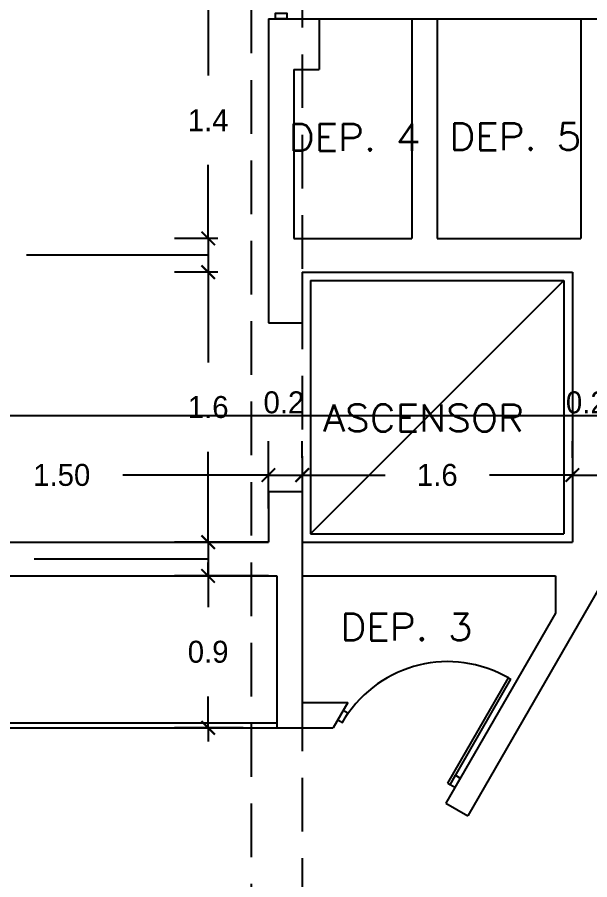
# Model space of a CAD drawing. Header units: millimetres. Extents: x 223 to 336, y 70 to 137.
# Drawn here: x 308.54 to 311.93, y 101.71 to 106.82 of the extents above; entities that cross this region are included whole.
import ezdxf

# ---------------------------------------------------------------- set-up
doc = ezdxf.new("R2010")
doc.units = ezdxf.units.MM
doc.linetypes.add('DASHED2', pattern=[9.525, 6.35, -3.175])
doc.linetypes.add('HIDDEN', pattern=[9.525, 6.35, -3.175])
doc.layers.add('COTAS', color=3, linetype='Continuous', lineweight=9)
for name, color, linetype in [('MUROS', 5, 'Continuous'), ('pisos', 8, 'Continuous'), ('PROYECCIONES', 6, 'HIDDEN'), ('PUERTAS', 2, 'Continuous'), ('TEXTOS', 4, 'Continuous')]:
    doc.layers.add(name, color=color, linetype=linetype)
doc.layers.add('VENTANAS', color=250, linetype='Continuous', plot=False)
doc.styles.add('ROMANS', font='romans.shx', dxfattribs={"height": 0.05})
doc.dimstyles.new('ISO-25', dxfattribs={"dimtxt": 0.13, "dimasz": 0.08, "dimexe": 0.2, "dimexo": 0.2, "dimgap": 0.2, "dimtad": 0, "dimtih": 1, "dimtoh": 1, "dimdec": 3, "dimdsep": 46, "dimtxsty": 'Standard', "dimblk": 'ARCHTICK', "dimcen": 3, "dimadec": 0, "dimazin": 0, "dimtfac": 1, "dimtdec": 3, "dimtmove": 0, "dimatfit": 3, "dimldrblk": 'ARCHTICK', "dimfxl": 1, "dimarcsym": 0})

# ---------------------------------------------------------------- blocks, each defined once
blk = doc.blocks.new('_ARCHTICK')
at = {"color": 0, "linetype": 'ByBlock', "const_width": 0.15}
blk.add_lwpolyline([(-0.5, -0.5), (0.5, 0.5)], dxfattribs=at)
blk = doc.blocks.new('*D116')
at = {"layer": 'COTAS', "color": 0, "lineweight": -2, "ltscale": 0.05, "transparency": 16777216}
for p, q in [((307.5783, 103.9142), (307.5783, 104.3119)), ((310.0267, 103.9142), (310.0267, 104.3119)), ((307.5783, 104.1119), (308.44, 104.1119)), ((310.0267, 104.1119), (309.165, 104.1119))]:
    blk.add_line(p, q, dxfattribs=at)
at = {"layer": 'Defpoints', "color": 0, "ltscale": 0.05, "transparency": 16777216}
for p in [(310.0267, 104.1119), (307.5783, 103.7142), (310.0267, 103.7142)]:
    blk.add_point(p, dxfattribs=at)
at = {"layer": 'COTAS', "color": 0, "lineweight": -2, "ltscale": 0.05, "transparency": 16777216, "xscale": 0.08, "yscale": 0.08, "zscale": 0.08, "rotation": 180}
blk.add_blockref('_ARCHTICK', (307.5783, 104.1119), dxfattribs=at)
at = {"layer": 'COTAS', "color": 0, "lineweight": -2, "ltscale": 0.05, "transparency": 16777216, "xscale": 0.08, "yscale": 0.08, "zscale": 0.08}
blk.add_blockref('_ARCHTICK', (310.0267, 104.1119), dxfattribs=at)
at = {"layer": 'COTAS', "color": 0, "ltscale": 0.05, "transparency": 16777216, "insert": (308.8025, 104.1119), "char_height": 0.13, "attachment_point": 5}
blk.add_mtext('1.50', dxfattribs=at)
blk = doc.blocks.new('*D117')
at = {"layer": 'COTAS', "color": 0, "lineweight": -2, "ltscale": 0.05, "transparency": 16777216}
for p, q in [((310.0267, 103.9142), (310.0267, 104.3119)), ((310.2267, 104.2142), (310.2267, 104.3119)), ((310.0267, 104.1119), (309.9467, 104.1119)), ((310.0267, 104.1119), (310.2267, 104.1119)), ((310.2267, 104.1119), (310.3067, 104.1119))]:
    blk.add_line(p, q, dxfattribs=at)
at = {"layer": 'Defpoints', "color": 0, "ltscale": 0.05, "transparency": 16777216}
for p in [(310.2267, 104.1119), (310.2267, 104.0142), (310.0267, 103.7142)]:
    blk.add_point(p, dxfattribs=at)
at = {"layer": 'COTAS', "color": 0, "lineweight": -2, "ltscale": 0.05, "transparency": 16777216, "xscale": 0.08, "yscale": 0.08, "zscale": 0.08}
blk.add_blockref('_ARCHTICK', (310.0267, 104.1119), dxfattribs=at)
at = {"layer": 'COTAS', "color": 0, "lineweight": -2, "ltscale": 0.05, "transparency": 16777216, "xscale": 0.08, "yscale": 0.08, "zscale": 0.08, "rotation": 180}
blk.add_blockref('_ARCHTICK', (310.2267, 104.1119), dxfattribs=at)
at = {"layer": 'COTAS', "color": 0, "ltscale": 0.05, "transparency": 16777216, "insert": (310.1182, 104.5419), "char_height": 0.13, "attachment_point": 5}
blk.add_mtext('0.2', dxfattribs=at)
blk = doc.blocks.new('*D118')
at = {"layer": 'COTAS', "color": 0, "lineweight": -2, "ltscale": 0.05, "transparency": 16777216}
for p, q in [((310.2267, 104.2142), (310.2267, 104.3119)), ((311.8267, 104.2142), (311.8267, 104.3119)), ((310.2267, 104.1119), (310.7183, 104.1119)), ((311.8267, 104.1119), (311.335, 104.1119))]:
    blk.add_line(p, q, dxfattribs=at)
at = {"layer": 'Defpoints', "color": 0, "ltscale": 0.05, "transparency": 16777216}
for p in [(311.8267, 104.1119), (310.2267, 104.0142), (311.8267, 104.0142)]:
    blk.add_point(p, dxfattribs=at)
at = {"layer": 'COTAS', "color": 0, "lineweight": -2, "ltscale": 0.05, "transparency": 16777216, "xscale": 0.08, "yscale": 0.08, "zscale": 0.08, "rotation": 180}
blk.add_blockref('_ARCHTICK', (310.2267, 104.1119), dxfattribs=at)
at = {"layer": 'COTAS', "color": 0, "lineweight": -2, "ltscale": 0.05, "transparency": 16777216, "xscale": 0.08, "yscale": 0.08, "zscale": 0.08}
blk.add_blockref('_ARCHTICK', (311.8267, 104.1119), dxfattribs=at)
at = {"layer": 'COTAS', "color": 0, "ltscale": 0.05, "transparency": 16777216, "insert": (311.0267, 104.1119), "char_height": 0.13, "attachment_point": 5}
blk.add_mtext('1.6', dxfattribs=at)
blk = doc.blocks.new('*D119')
at = {"layer": 'COTAS', "color": 0, "lineweight": -2, "ltscale": 0.05, "transparency": 16777216}
for p, q in [((311.8267, 104.2142), (311.8267, 104.3119)), ((312.0267, 104.2142), (312.0267, 104.3119)), ((311.8267, 104.1119), (311.7467, 104.1119)), ((311.8267, 104.1119), (312.0267, 104.1119)), ((312.0267, 104.1119), (312.1067, 104.1119))]:
    blk.add_line(p, q, dxfattribs=at)
at = {"layer": 'Defpoints', "color": 0, "ltscale": 0.05, "transparency": 16777216}
for p in [(312.0267, 104.1119), (311.8267, 104.0142), (312.0267, 104.0142)]:
    blk.add_point(p, dxfattribs=at)
at = {"layer": 'COTAS', "color": 0, "lineweight": -2, "ltscale": 0.05, "transparency": 16777216, "xscale": 0.08, "yscale": 0.08, "zscale": 0.08}
blk.add_blockref('_ARCHTICK', (311.8267, 104.1119), dxfattribs=at)
at = {"layer": 'COTAS', "color": 0, "lineweight": -2, "ltscale": 0.05, "transparency": 16777216, "xscale": 0.08, "yscale": 0.08, "zscale": 0.08, "rotation": 180}
blk.add_blockref('_ARCHTICK', (312.0267, 104.1119), dxfattribs=at)
at = {"layer": 'COTAS', "color": 0, "ltscale": 0.05, "transparency": 16777216, "insert": (311.9092, 104.5419), "char_height": 0.13, "attachment_point": 5}
blk.add_mtext('0.2', dxfattribs=at)
blk = doc.blocks.new('*D126')
at = {"layer": 'COTAS', "color": 0, "lineweight": -2, "ltscale": 0.05, "transparency": 16777216}
for p, q in [((309.8267, 106.9142), (309.4696, 106.9142)), ((309.6696, 106.9142), (309.6696, 106.4792)), ((309.6696, 105.5142), (309.6696, 105.9492)), ((309.7267, 105.5142), (309.4696, 105.5142))]:
    blk.add_line(p, q, dxfattribs=at)
at = {"layer": 'Defpoints', "color": 0, "ltscale": 0.05, "transparency": 16777216}
for p in [(310.0267, 106.9142), (309.6696, 105.5142), (309.9267, 105.5142)]:
    blk.add_point(p, dxfattribs=at)
at = {"layer": 'COTAS', "color": 0, "lineweight": -2, "ltscale": 0.05, "transparency": 16777216, "xscale": 0.08, "yscale": 0.08, "zscale": 0.08}
for p, rotation in [((309.6696, 106.9142), 90), ((309.6696, 105.5142), 270)]:
    blk.add_blockref('_ARCHTICK', p, dxfattribs=dict(at, rotation=rotation))
at = {"layer": 'COTAS', "color": 0, "ltscale": 0.05, "transparency": 16777216, "insert": (309.6696, 106.2142), "char_height": 0.13, "attachment_point": 5}
blk.add_mtext('1.4', dxfattribs=at)
blk = doc.blocks.new('*D127')
at = {"layer": 'COTAS', "color": 0, "lineweight": -2, "ltscale": 0.05, "transparency": 16777216}
for p, q in [((309.6696, 105.5142), (309.6696, 105.5942)), ((309.7267, 105.5142), (309.4696, 105.5142)), ((309.6696, 105.5142), (309.6696, 105.3142)), ((309.6696, 105.5142), (309.6696, 105.3142)), ((308.9938, 105.4142), (308.5938, 105.4142)), ((309.6696, 105.4142), (308.9938, 105.4142)), ((309.7267, 105.3142), (309.4696, 105.3142)), ((309.6696, 105.3142), (309.6696, 105.2342))]:
    blk.add_line(p, q, dxfattribs=at)
at = {"layer": 'Defpoints', "color": 0, "ltscale": 0.05, "transparency": 16777216}
for p in [(309.9267, 105.5142), (309.6696, 105.3142), (309.9267, 105.3142)]:
    blk.add_point(p, dxfattribs=at)
at = {"layer": 'COTAS', "color": 0, "lineweight": -2, "ltscale": 0.05, "transparency": 16777216, "xscale": 0.08, "yscale": 0.08, "zscale": 0.08}
for p, rotation in [((309.6696, 105.5142), 270), ((309.6696, 105.3142), 90)]:
    blk.add_blockref('_ARCHTICK', p, dxfattribs=dict(at, rotation=rotation))
at = {"layer": 'COTAS', "color": 0, "ltscale": 0.05, "transparency": 16777216, "insert": (308.2746, 105.4142), "char_height": 0.13, "attachment_point": 5}
blk.add_mtext('0.2', dxfattribs=at)
blk = doc.blocks.new('*D128')
at = {"layer": 'COTAS', "color": 0, "lineweight": -2, "ltscale": 0.05, "transparency": 16777216}
for p, q in [((309.7267, 105.3142), (309.4696, 105.3142)), ((309.6696, 105.3142), (309.6696, 104.7792)), ((309.6696, 103.7142), (309.6696, 104.2492)), ((310.0267, 103.7142), (309.4696, 103.7142))]:
    blk.add_line(p, q, dxfattribs=at)
at = {"layer": 'Defpoints', "color": 0, "ltscale": 0.05, "transparency": 16777216}
for p in [(309.9267, 105.3142), (309.6696, 103.7142), (310.2267, 103.7142)]:
    blk.add_point(p, dxfattribs=at)
at = {"layer": 'COTAS', "color": 0, "lineweight": -2, "ltscale": 0.05, "transparency": 16777216, "xscale": 0.08, "yscale": 0.08, "zscale": 0.08}
for p, rotation in [((309.6696, 105.3142), 90), ((309.6696, 103.7142), 270)]:
    blk.add_blockref('_ARCHTICK', p, dxfattribs=dict(at, rotation=rotation))
at = {"layer": 'COTAS', "color": 0, "ltscale": 0.05, "transparency": 16777216, "insert": (309.6696, 104.5142), "char_height": 0.13, "attachment_point": 5}
blk.add_mtext('1.6', dxfattribs=at)
blk = doc.blocks.new('*D129')
at = {"layer": 'COTAS', "color": 0, "lineweight": -2, "ltscale": 0.05, "transparency": 16777216}
for p, q in [((309.6696, 103.7142), (309.6696, 103.7942)), ((310.0267, 103.7142), (309.4696, 103.7142)), ((309.6696, 103.7142), (309.6696, 103.5142)), ((309.6696, 103.7142), (309.6696, 103.5142)), ((309.0389, 103.6142), (308.6389, 103.6142)), ((309.6696, 103.6142), (309.0389, 103.6142)), ((310.0267, 103.5142), (309.4696, 103.5142)), ((309.6696, 103.5142), (309.6696, 103.4342))]:
    blk.add_line(p, q, dxfattribs=at)
at = {"layer": 'Defpoints', "color": 0, "ltscale": 0.05, "transparency": 16777216}
for p in [(310.2267, 103.7142), (309.6696, 103.5142), (310.2267, 103.5142)]:
    blk.add_point(p, dxfattribs=at)
at = {"layer": 'COTAS', "color": 0, "lineweight": -2, "ltscale": 0.05, "transparency": 16777216, "xscale": 0.08, "yscale": 0.08, "zscale": 0.08}
for p, rotation in [((309.6696, 103.7142), 270), ((309.6696, 103.5142), 90)]:
    blk.add_blockref('_ARCHTICK', p, dxfattribs=dict(at, rotation=rotation))
at = {"layer": 'COTAS', "color": 0, "ltscale": 0.05, "transparency": 16777216, "insert": (308.3197, 103.6142), "char_height": 0.13, "attachment_point": 5}
blk.add_mtext('0.2', dxfattribs=at)
blk = doc.blocks.new('*D130')
at = {"layer": 'COTAS', "color": 0, "lineweight": -2, "ltscale": 0.05, "transparency": 16777216}
for p, q in [((309.6696, 103.5142), (309.6696, 103.5942)), ((310.0267, 103.5142), (309.4696, 103.5142)), ((309.6696, 103.5142), (309.6696, 103.3292)), ((309.6696, 102.6142), (309.6696, 102.7992)), ((309.8767, 102.6142), (309.4696, 102.6142)), ((309.6696, 102.6142), (309.6696, 102.5342))]:
    blk.add_line(p, q, dxfattribs=at)
at = {"layer": 'Defpoints', "color": 0, "ltscale": 0.05, "transparency": 16777216}
for p in [(310.2267, 103.5142), (309.6696, 102.6142), (310.0767, 102.6142)]:
    blk.add_point(p, dxfattribs=at)
at = {"layer": 'COTAS', "color": 0, "lineweight": -2, "ltscale": 0.05, "transparency": 16777216, "xscale": 0.08, "yscale": 0.08, "zscale": 0.08}
for p, rotation in [((309.6696, 103.5142), 270), ((309.6696, 102.6142), 90)]:
    blk.add_blockref('_ARCHTICK', p, dxfattribs=dict(at, rotation=rotation))
at = {"layer": 'COTAS', "color": 0, "ltscale": 0.05, "transparency": 16777216, "insert": (309.6696, 103.0642), "char_height": 0.13, "attachment_point": 5}
blk.add_mtext('0.9', dxfattribs=at)

msp = doc.modelspace()

# ---------------------------------------------------------------- linework, layer by layer
at = {"layer": 'MUROS'}
for p, q in [((310.02665, 106.8142), (310.02665, 105.0142)), ((310.02665, 106.8142), (310.32665, 106.8142)), ((310.32665, 106.8142), (310.32665, 106.5142)), ((310.87665, 106.8142), (310.87665, 105.5142)), ((310.87665, 106.8142), (311.02665, 106.8142)), ((311.02665, 106.8142), (311.02665, 105.5142)), ((311.87665, 106.8142), (311.87665, 105.5142)), ((311.87665, 106.8142), (312.02665, 106.8142)), ((310.17665, 106.5142), (310.17665, 105.5142)), ((310.17665, 106.5142), (310.32665, 106.5142)), ((310.17665, 105.5142), (310.87665, 105.5142)), ((311.02665, 105.5142), (311.87665, 105.5142)), ((310.22665, 105.3142), (311.82665, 105.3142)), ((310.22665, 105.3142), (310.22665, 105.0142)), ((311.82665, 105.3142), (311.82665, 103.7142)), ((310.02665, 105.0142), (310.22665, 105.0142)), ((310.02665, 104.0142), (310.22665, 104.0142)), ((310.02665, 104.0142), (310.02665, 103.7142)), ((310.22665, 104.0142), (310.22665, 103.7142)), ((308.42665, 103.7142), (310.02665, 103.7142)), ((310.22665, 103.7142), (311.82665, 103.7142)), ((308.42665, 103.5142), (310.07665, 103.5142)), ((310.07665, 103.5142), (310.07665, 102.6142)), ((310.22665, 103.5142), (311.72665, 103.5142)), ((312.02665, 103.5142), (311.20656, 102.09376)), ((311.72665, 103.5142), (311.72665, 103.29459)), ((311.72665, 103.29459), (311.07665, 102.16876)), ((310.22665, 102.7642), (310.49667, 102.7642)), ((310.49667, 102.7642), (310.41007, 102.6142)), ((310.07665, 102.6142), (310.41007, 102.6142)), ((311.07665, 102.16876), (311.20656, 102.09376))]:
    msp.add_line(p, q, dxfattribs=at)
at = {"layer": 'MUROS', "ltscale": 0.05}
msp.add_line((310.22665, 103.5142), (310.22665, 102.7642), dxfattribs=at)
at = {"layer": 'pisos'}
for p, q in [((310.32665, 106.8142), (310.87665, 106.8142)), ((311.02665, 106.8142), (311.87665, 106.8142)), ((310.27665, 105.2642), (311.77665, 105.2642)), ((311.77665, 105.2642), (311.77665, 103.7642)), ((310.27665, 103.7642), (311.77665, 103.7642))]:
    msp.add_line(p, q, dxfattribs=at)
at = {"layer": 'pisos', "ltscale": 0.05}
for p in [(310.27665, 105.2642), (311.77665, 105.2642)]:
    msp.add_line(p, (310.27665, 103.7642), dxfattribs=at)
at = {"layer": 'pisos', "color": 6, "ltscale": 0.05}
msp.add_line((304.07665, 104.46423), (322.38489, 104.46423), dxfattribs=at)
at = {"layer": 'PROYECCIONES', "linetype": 'DASHED2', "ltscale": 0.05}
for p, q in [((309.92665, 98.5142), (309.92665, 110.4142)), ((310.22665, 110.4142), (310.22665, 98.5142))]:
    msp.add_line(p, q, dxfattribs=at)
at = {"layer": 'PUERTAS', "color": 1}
for p, q in [((311.08862, 102.28549), (311.44898, 102.90965)), ((311.10248, 102.27749), (311.46284, 102.90165)), ((311.44898, 102.90965), (311.46284, 102.90165)), ((311.10248, 102.27749), (311.08862, 102.28549))]:
    msp.add_line(p, q, dxfattribs=at)
for points in [[(310.06765, 106.8142), (310.06765, 106.8482), (310.13565, 106.8482), (310.13565, 106.8142)], [(310.43737, 102.66149), (310.46509, 102.64549), (310.49709, 102.70092), (310.46937, 102.71692)], [(311.13019, 102.26149), (311.10248, 102.27749), (311.13448, 102.33292), (311.16219, 102.31692)]]:
    msp.add_lwpolyline(points, close=True, dxfattribs=at)
at = {"layer": 'PUERTAS'}
msp.add_arc((311.08862, 102.28549), 0.72071, 60, 147.4552, dxfattribs=at)
at = {"layer": 'VENTANAS', "ltscale": 0.05}
for p, q in [((307.50165, 102.6442), (310.07665, 102.6442)), ((307.50165, 102.6142), (310.07665, 102.6142))]:
    msp.add_line(p, q, dxfattribs=at)

# ---------------------------------------------------------------- texts
at = {"layer": 'TEXTOS', "style": 'ROMANS', "width": 1.065916}
for s, p in [('DEP. 4', (310.14539, 106.0321)), ('DEP. 5', (311.09751, 106.03705)), ('ASCENSOR', (310.34855, 104.36941)), ('DEP. 3', (310.45259, 103.13137))]:
    msp.add_text(s, height=0.16, dxfattribs=at).set_placement(p)

# ---------------------------------------------------------------- dimensions: what is measured, and where the dimension line sits
at = {"layer": 'COTAS', "ltscale": 0.05}
for base, p1, p2, picture, middle in [((309.66956, 105.5142), (310.02665, 106.9142), (309.92665, 105.5142), '*D126', (309.66956, 106.2142)), ((309.66956, 103.7142), (309.92665, 105.3142), (310.22665, 103.7142), '*D128', (309.66956, 104.5142)), ((309.66956, 102.6142), (310.22665, 103.5142), (310.07665, 102.6142), '*D130', (309.66956, 103.0642))]:
    dim = msp.add_linear_dim(base=base, p1=p1, p2=p2, angle=90, dimstyle='ISO-25', override={"dimscale": 1, "dimtmove": 1}, dxfattribs=at)
    dim.commit()
    dim.dimension.update_dxf_attribs({"geometry": picture, "text_midpoint": middle})
for base, p1, p2, picture, middle in [((309.66956, 105.3142), (309.92665, 105.5142), (309.92665, 105.3142), '*D127', (308.39379, 105.4142)), ((309.66956, 103.5142), (310.22665, 103.7142), (310.22665, 103.5142), '*D129', (308.43885, 103.6142))]:
    dim = msp.add_linear_dim(base=base, p1=p1, p2=p2, angle=90, dimstyle='ISO-25', override={"dimscale": 1, "dimtmove": 1}, dxfattribs=at)
    dim.commit()
    dim.dimension.update_dxf_attribs({"geometry": picture, "text_midpoint": middle, "dimtype": 160})
for base, p1, p2, picture, middle in [((310.22665, 104.11194), (310.02665, 103.7142), (310.22665, 104.0142), '*D117', (310.11821, 104.54194)), ((312.02665, 104.11194), (311.82665, 104.0142), (312.02665, 104.0142), '*D119', (311.90916, 104.54194))]:
    dim = msp.add_linear_dim(base=base, p1=p1, p2=p2, dimstyle='ISO-25', override={"dimscale": 1, "dimtmove": 1}, dxfattribs=at)
    dim.commit()
    dim.dimension.update_dxf_attribs({"geometry": picture, "text_midpoint": middle, "dimtype": 160})
dim = msp.add_linear_dim(base=(310.02665, 104.11194), p1=(307.57826, 103.7142), p2=(310.02665, 103.7142), text='1.50', dimstyle='ISO-25', override={"dimscale": 1}, dxfattribs=at)
dim.commit()
dim.dimension.update_dxf_attribs({"geometry": '*D116', "text_midpoint": (308.80246, 104.11194)})
dim = msp.add_linear_dim(base=(311.82665, 104.11194), p1=(310.22665, 104.0142), p2=(311.82665, 104.0142), dimstyle='ISO-25', override={"dimscale": 1, "dimtmove": 1}, dxfattribs=at)
dim.commit()
dim.dimension.update_dxf_attribs({"geometry": '*D118', "text_midpoint": (311.02665, 104.11194)})

doc.saveas('drawing.dxf')
